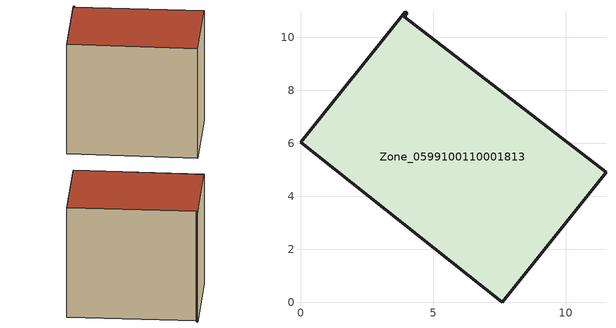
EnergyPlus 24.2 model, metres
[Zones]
Zone_0599100110001813
 floor ground (C_G): 4.02,10.91 3.91,10.76 11.52,4.92 7.6,0 0,6.04 3.95,10.96 z0.49
 wall outside (C_F): 4.02,10.91 3.95,10.96 0,6.04 7.6,0 11.52,4.92 3.91,10.76 4.02,10.91 z0.49:9.49
 roof outside (C_R): 3.91,10.76 4.02,10.91 3.95,10.96 0,6.04 7.6,0 11.52,4.92 z9.49
[BUILDING]
Pand.0599100110001813: North Axis=0; Terrain=City; Loads Convergence Tolerance Value=0.04; Temperature Convergence Tolerance Value=0.4; Solar Distribution=FullExterior; Maximum Number of Warmup Days=25; Minimum Number of Warmup Days=1
[Site:Location]
Rotterdam.The.Hague.AP_ZH_NLD Design_Conditions: Latitude=51.96; Longitude=4.45; Time Zone=1; Elevation=-4.5
[SITE:GROUNDTEMPERATURE:BUILDINGSURFACE]
18, 18, 18, 18, 18, 18, 18, 18, 18, 18, 18, 18
[MATERIAL] Thermal Absorptance=0.9; Solar Absorptance=0.7; Visible Absorptance=0.7
Name | Roughness | Thickness | Conductivity | Density | Specific Heat
G.TC.2015-2018 | MediumSmooth | 0.15 | 0.0428571 | 540 | 1210
F.TC.2015-2018 | Rough | 0.3 | 0.0666667 | 1920 | 840
R.TC.2015-2018 | MediumRough | 0.2 | 0.0333333 | 1500 | 1000
[CONSTRUCTION]
C_G: G.TC.2015-2018
C_F: F.TC.2015-2018
C_R: R.TC.2015-2018
[ZONE]
Zone_0599100110001813: Type=1; Multiplier=1; Ceiling Height=Autocalculate; Volume=Autocalculate; Floor Area=autocalculate; Part of Total Floor Area=Yes
[ZONEINFILTRATION:DESIGNFLOWRATE]
Infil_Zone_0599100110001813: Zone or ZoneList or Space or SpaceList=Zone_0599100110001813; Schedule=AlwaysOn; Design Flow Rate Calculation Method=Flow/Area; Flow Rate per Floor Area=0.0015; Constant Term Coefficient=1; Temperature Term Coefficient=0; Velocity Term Coefficient=0; Velocity Squared Term Coefficient=0
[HVACTEMPLATE:ZONE:IDEALLOADSAIRSYSTEM]
Zone_0599100110001813: Maximum Heating Supply Air Temperature=50; Minimum Cooling Supply Air Temperature=13; Maximum Heating Supply Air Humidity Ratio=0.0156; Minimum Cooling Supply Air Humidity Ratio=0.0077; Heating Limit=NoLimit; Cooling Limit=NoLimit; Dehumidification Control Type=ConstantSensibleHeatRatio; Cooling Sensible Heat Ratio=0.7; Dehumidification Setpoint=60; Humidification Control Type=None; Humidification Setpoint=30; Outdoor Air Method=None; Outdoor Air Flow Rate per Person=0.00944; Outdoor Air Flow Rate per Zone Floor Area=0; Outdoor Air Flow Rate per Zone=0; Demand Controlled Ventilation Type=None; Outdoor Air Economizer Type=NoEconomizer; Heat Recovery Type=None; Sensible Heat Recovery Effectiveness=0.7; Latent Heat Recovery Effectiveness=0.65
[ZONECONTROL:THERMOSTAT]
ThermostatControl_Zone_0599100110001813: Zone or ZoneList=Zone_0599100110001813; Control Type Schedule=DualSetpointControlType; Control 1=Thermostat_Zone_0599100110001813; Temperature Difference Between Cutout And Setpoint=0
[THERMOSTATSETPOINT:DUALSETPOINT]
Thermostat_Zone_0599100110001813: Heating Setpoint Temperature Schedule=HeatingSetpoint_Zone_0599100110001813; Cooling Setpoint Temperature Schedule=CoolingSetpoint_Zone_0599100110001813
[SCHEDULE:COMPACT]
HeatingSetpoint_Zone_0599100110001813: Through: 12/31, For: AllDays, Until: 24:00, 21
CoolingSetpoint_Zone_0599100110001813: Through: 12/31, For: AllDays, Until: 24:00, 24
DualSetpointControlType: Through: 12/31, For: AllDays, Until: 24:00, 4
AlwaysOn: Through: 12/31, For: AllDays, Until: 24:00, 1
